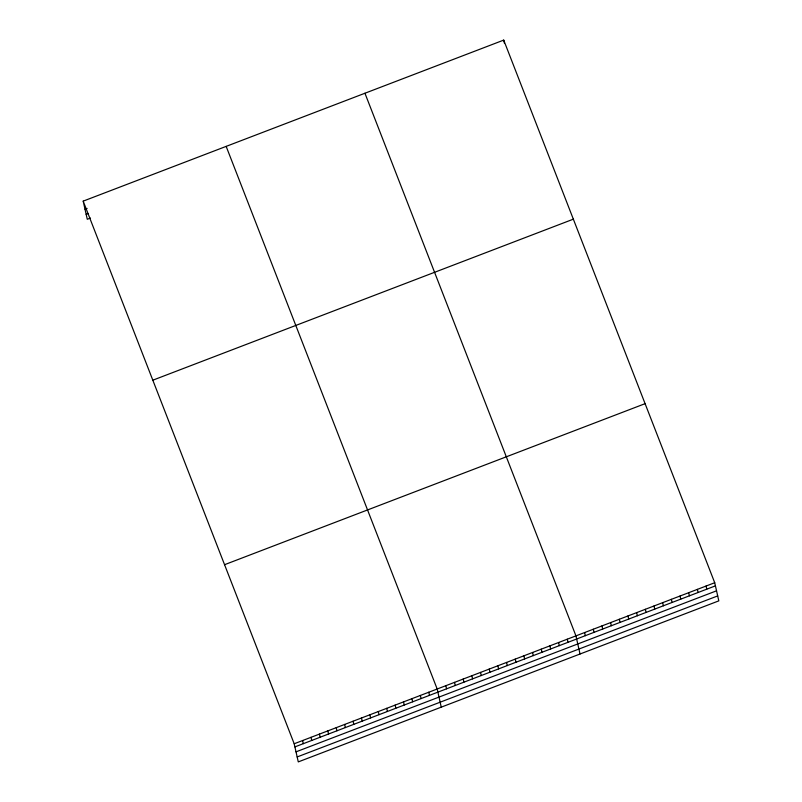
<?xml version="1.0" encoding="UTF-8"?>
<svg xmlns="http://www.w3.org/2000/svg" width="802" height="802" viewBox="0 0 802 802"><rect width="100%" height="100%" fill="white"/><g stroke="black" fill="none" stroke-linecap="round" stroke-linejoin="round"><path stroke-width="1.2" d="M83.187 201.132L503.716 40.1L714.722 582.733L718.813 600.868L298.284 761.9L294.194 743.765L83.187 201.132L87.278 219.267L90.425 218.064M85.012 209.212L87.107 208.41M86.155 214.314L88.26 213.512M152.821 380.198L573.35 219.167M224.56 564.698L645.089 403.667M294.194 743.765L714.722 582.733M294.905 746.893L715.434 585.861M296.018 751.845L716.547 590.813M297.171 756.948L717.7 595.916M364.94 93.243L575.946 635.866L580.036 654.011M226.164 146.385L437.18 689.008L441.26 707.153M706.051 586.051L706.752 589.179M697.379 589.37L698.081 592.498M688.707 592.698L689.409 595.816M680.036 596.016L680.738 599.144M671.354 599.335L672.066 602.462M662.683 602.653L663.384 605.781M654.011 605.981L654.713 609.109M645.339 609.299L646.041 612.427M636.668 612.618L637.369 615.746M503.716 40.1L504.418 43.228M627.986 615.946L628.698 619.074M619.314 619.264L620.026 622.392M610.643 622.583L611.345 625.71M601.971 625.911L602.673 629.029M593.3 629.229L594.001 632.357M584.628 632.547L585.33 635.675M567.275 639.194L567.986 642.322M558.603 642.512L559.305 645.64M549.931 645.831L550.633 648.958M541.26 649.159L541.962 652.287M532.588 652.477L533.29 655.605M523.907 655.795L524.618 658.923M515.235 659.124L515.937 662.241M506.563 662.442L507.265 665.57M497.892 665.76L498.593 668.888M489.22 669.079L489.922 672.206M480.538 672.407L481.25 675.535M471.867 675.725L472.578 678.853M463.195 679.043L463.897 682.171M454.523 682.372L455.225 685.499M445.852 685.69L446.554 688.818M428.769 692.236L429.471 695.354M420.358 695.454L421.06 698.582M411.947 698.672L412.649 701.8M403.536 701.89L404.238 705.018M395.125 705.118L395.827 708.236M386.714 708.336L387.416 711.464M378.303 711.554L379.005 714.682M369.892 714.772L370.594 717.9M361.481 718.001L362.183 721.128M353.07 721.219L353.772 724.346M344.659 724.437L345.361 727.564M336.249 727.655L336.95 730.782M327.838 730.883L328.539 734.01M319.427 734.101L320.128 737.228M311.016 737.319L311.727 740.447M302.605 740.537L303.316 743.665"/></g></svg>
